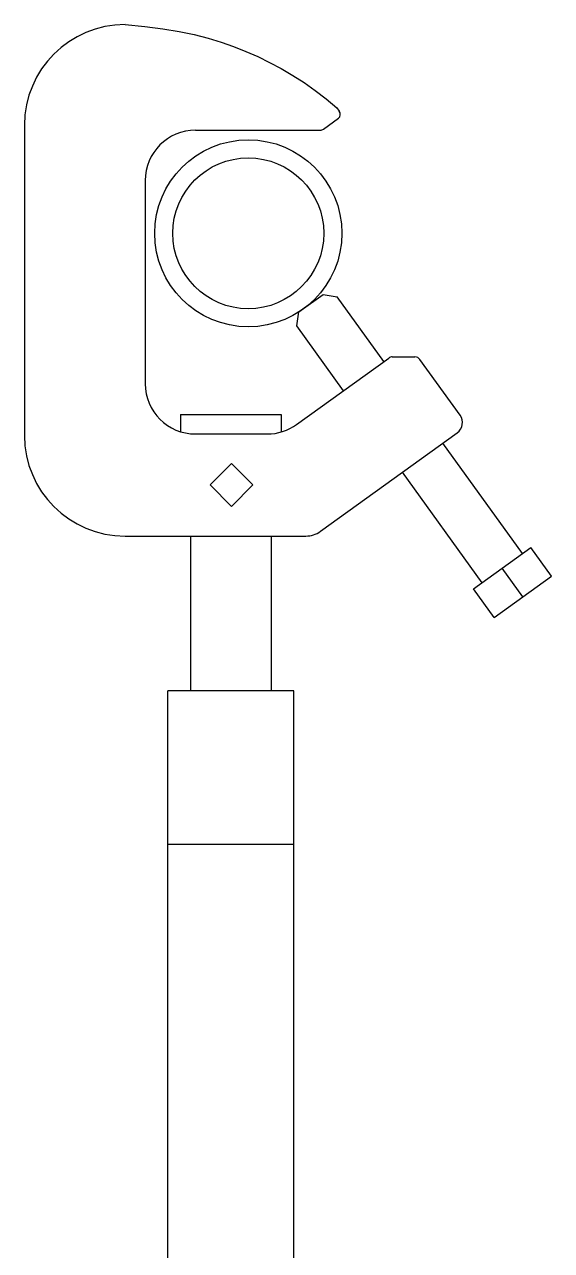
# Model space of a CAD drawing. Extents: x 5 to 346, y -5 to 215.
# Drawn here: x 205.69 to 210.93, y 181.85 to 194.04 of the extents above; entities that cross this region are included whole.
import ezdxf
from ezdxf.enums import TextEntityAlignment as Align

# ---------------------------------------------------------------- set-up
doc = ezdxf.new("R2010")
doc.units = 0
doc.header["$LTSCALE"] = 0.5
doc.header["$MEASUREMENT"] = 0
doc.layers.add('OBJECT', color=7, linetype='CONTINUOUS')
doc.layers.add('RISER', color=7, linetype='CONTINUOUS')
doc.styles.add('ARIAL', font='arial.ttf')

# ---------------------------------------------------------------- blocks, each defined once
blk = doc.blocks.new('ColorSource spot VXT-19')
at = {"layer": 'RISER'}
for p, q in [((0.879, 1.246), (0.904, 1.213)), ((0.747, 1.037), (0.896, 1.145)), ((-2.224, 1.075), (-2.224, -2.01)), ((-0.524, 1.025), (0.715, 1.025)), ((-1.024, 0.525), (-1.024, -1.495)), ((0.503, -0.78), (0.743, -0.607)), ((0.743, -0.607), (0.882, -0.63)), ((1.347, -1.275), (0.882, -0.63)), ((0.481, -0.92), (0.503, -0.78)), ((0.946, -1.565), (0.481, -0.92)), ((0.48, -1.9), (1.396, -1.24)), ((1.431, -1.229), (1.656, -1.229)), ((2.104, -1.808), (1.705, -1.254)), ((-0.674, -1.802), (0.326, -1.802)), ((-0.674, -1.802), (-0.674, -1.972)), ((0.326, -1.802), (0.326, -1.972)), ((-0.524, -1.995), (0.188, -1.995)), ((0.717, -2.962), (2.076, -1.983)), ((2.724, -3.185), (1.932, -2.087)), ((-0.38, -2.502), (-0.168, -2.29)), ((-0.168, -2.29), (0.045, -2.502)), ((2.323, -3.475), (1.531, -2.376)), ((-0.168, -2.715), (-0.38, -2.502)), ((0.045, -2.502), (-0.168, -2.715)), ((-1.224, -3.01), (0.571, -3.01)), ((-0.574, -3.01), (-0.574, -4.55)), ((0.226, -3.01), (0.226, -4.55)), ((2.239, -3.535), (2.807, -3.125)), ((3.012, -3.409), (2.807, -3.125)), ((2.444, -3.819), (3.012, -3.409)), ((2.728, -3.614), (2.523, -3.33)), ((2.444, -3.819), (2.239, -3.535)), ((0.451, -4.55), (-0.799, -4.55)), ((-0.799, -18.718), (-0.799, -4.55)), ((0.451, -18.819), (0.451, -4.55)), ((0.451, -6.076), (-0.799, -6.076))]:
    blk.add_line(p, q, dxfattribs=at)
blk.add_lwpolyline([(-1.224, 2.075), (-1.027, 2.056), (-0.849, 2.033), (-0.687, 2.006), (-0.538, 1.975), (-0.4, 1.94), (-0.27, 1.901), (-0.146, 1.857), (-0.025, 1.809), (0.094, 1.757), (0.212, 1.699), (0.328, 1.637), (0.443, 1.57), (0.556, 1.498), (0.666, 1.42), (0.774, 1.336), (0.879, 1.246)], dxfattribs=at)
for radius in [0.93, 0.75]:
    blk.add_circle((0, 0), radius, dxfattribs=at)
for centre, radius, start, end in [((-1.224, 1.075), 1, 90, 180), ((0.864, 1.183), 0.05, 309.8056, 37.5798), ((-0.524, 0.525), 0.5, 90, 180), ((0.715, 1.075), 0.05, 270, 309.8056), ((1.431, -1.289), 0.06, 90, 125.7855), ((1.656, -1.289), 0.06, 35.7855, 90), ((-0.524, -1.495), 0.5, 180, 270), ((2.003, -1.881), 0.125, 305.7855, 35.7855), ((0.188, -1.495), 0.5, 270, 305.7855), ((-1.224, -2.01), 1, 180, 270), ((0.571, -2.76), 0.25, 270, 305.7855)]:
    blk.add_arc(centre, radius, start, end, dxfattribs=at)
at = {"layer": 'RISER', "color": 1, "style": 'ARIAL'}
blk.add_attdef('DEGREE', text='', height=0.875, dxfattribs=at).set_placement((1.023, -32.47), align=Align.CENTER)

msp = doc.modelspace()

# ---------------------------------------------------------------- block references
at = {"layer": 'OBJECT'}
msp.add_blockref('ColorSource spot VXT-19', (207.918, 191.966), dxfattribs=at)

doc.saveas('drawing.dxf')
